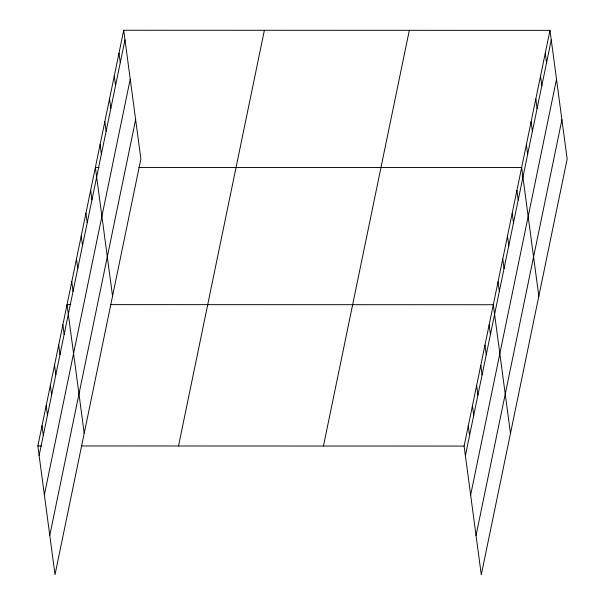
<?xml version="1.0" encoding="UTF-8"?>
<svg xmlns="http://www.w3.org/2000/svg" width="605" height="605" viewBox="0 0 605 605"><rect width="100%" height="100%" fill="white"/><g stroke="black" fill="none" stroke-linecap="round" stroke-linejoin="round"><path stroke-width="0.91" d="M123.715 30.25L140.882 158.933L55.017 574.637L37.85 445.953L123.715 30.25L549.983 30.363L567.15 159.047L481.285 574.75L464.118 446.067L549.983 30.363M39.128 455.557L124.993 39.854M44.369 494.852L130.234 79.149M49.776 535.334L135.641 119.639M178.513 445.991L264.385 30.288M323.448 446.029L409.313 30.326M465.396 455.671L551.261 39.968M470.645 494.966L556.509 79.263M476.044 535.455L561.909 119.752M99.076 167.434L95.378 167.434L112.545 296.117M138.87 167.441L521.646 167.547L538.821 296.231M70.74 304.61L67.042 304.61L84.208 433.293M110.541 304.625L493.309 304.731L510.484 433.414M37.85 445.953L41.548 445.953M81.342 445.961L464.118 446.067M545.264 53.232L546.542 62.829M540.537 76.094L541.815 85.698M535.818 98.955L537.096 108.56M531.092 121.817L532.377 131.421M526.373 144.686L527.651 154.29M516.927 190.409L518.205 200.013M512.201 213.278L513.486 222.874M507.482 236.139L508.76 245.743M502.755 259L504.041 268.605M498.036 281.862L499.314 291.466M489.142 324.923L490.421 334.52M484.968 345.107L486.254 354.712M480.801 365.299L482.079 374.903M476.627 385.491L477.912 395.095M472.46 405.683L473.738 415.287M468.285 425.875L469.571 435.479M118.988 53.111L120.274 62.716M114.269 75.98L115.547 85.577M109.543 98.842L110.828 108.446M104.824 121.703L106.102 131.308M100.097 144.565L101.383 154.169M90.652 190.295L91.937 199.9M85.933 213.157L87.211 222.761M81.206 236.018L82.492 245.622M76.487 258.887L77.765 268.491M71.761 281.748L73.046 291.353M62.867 324.802L64.153 334.406M58.7 344.994L59.978 354.598M54.533 365.186L55.811 374.79M50.359 385.377L51.637 394.982M46.192 405.569L47.47 415.174M42.017 425.761L43.303 435.366"/></g></svg>
